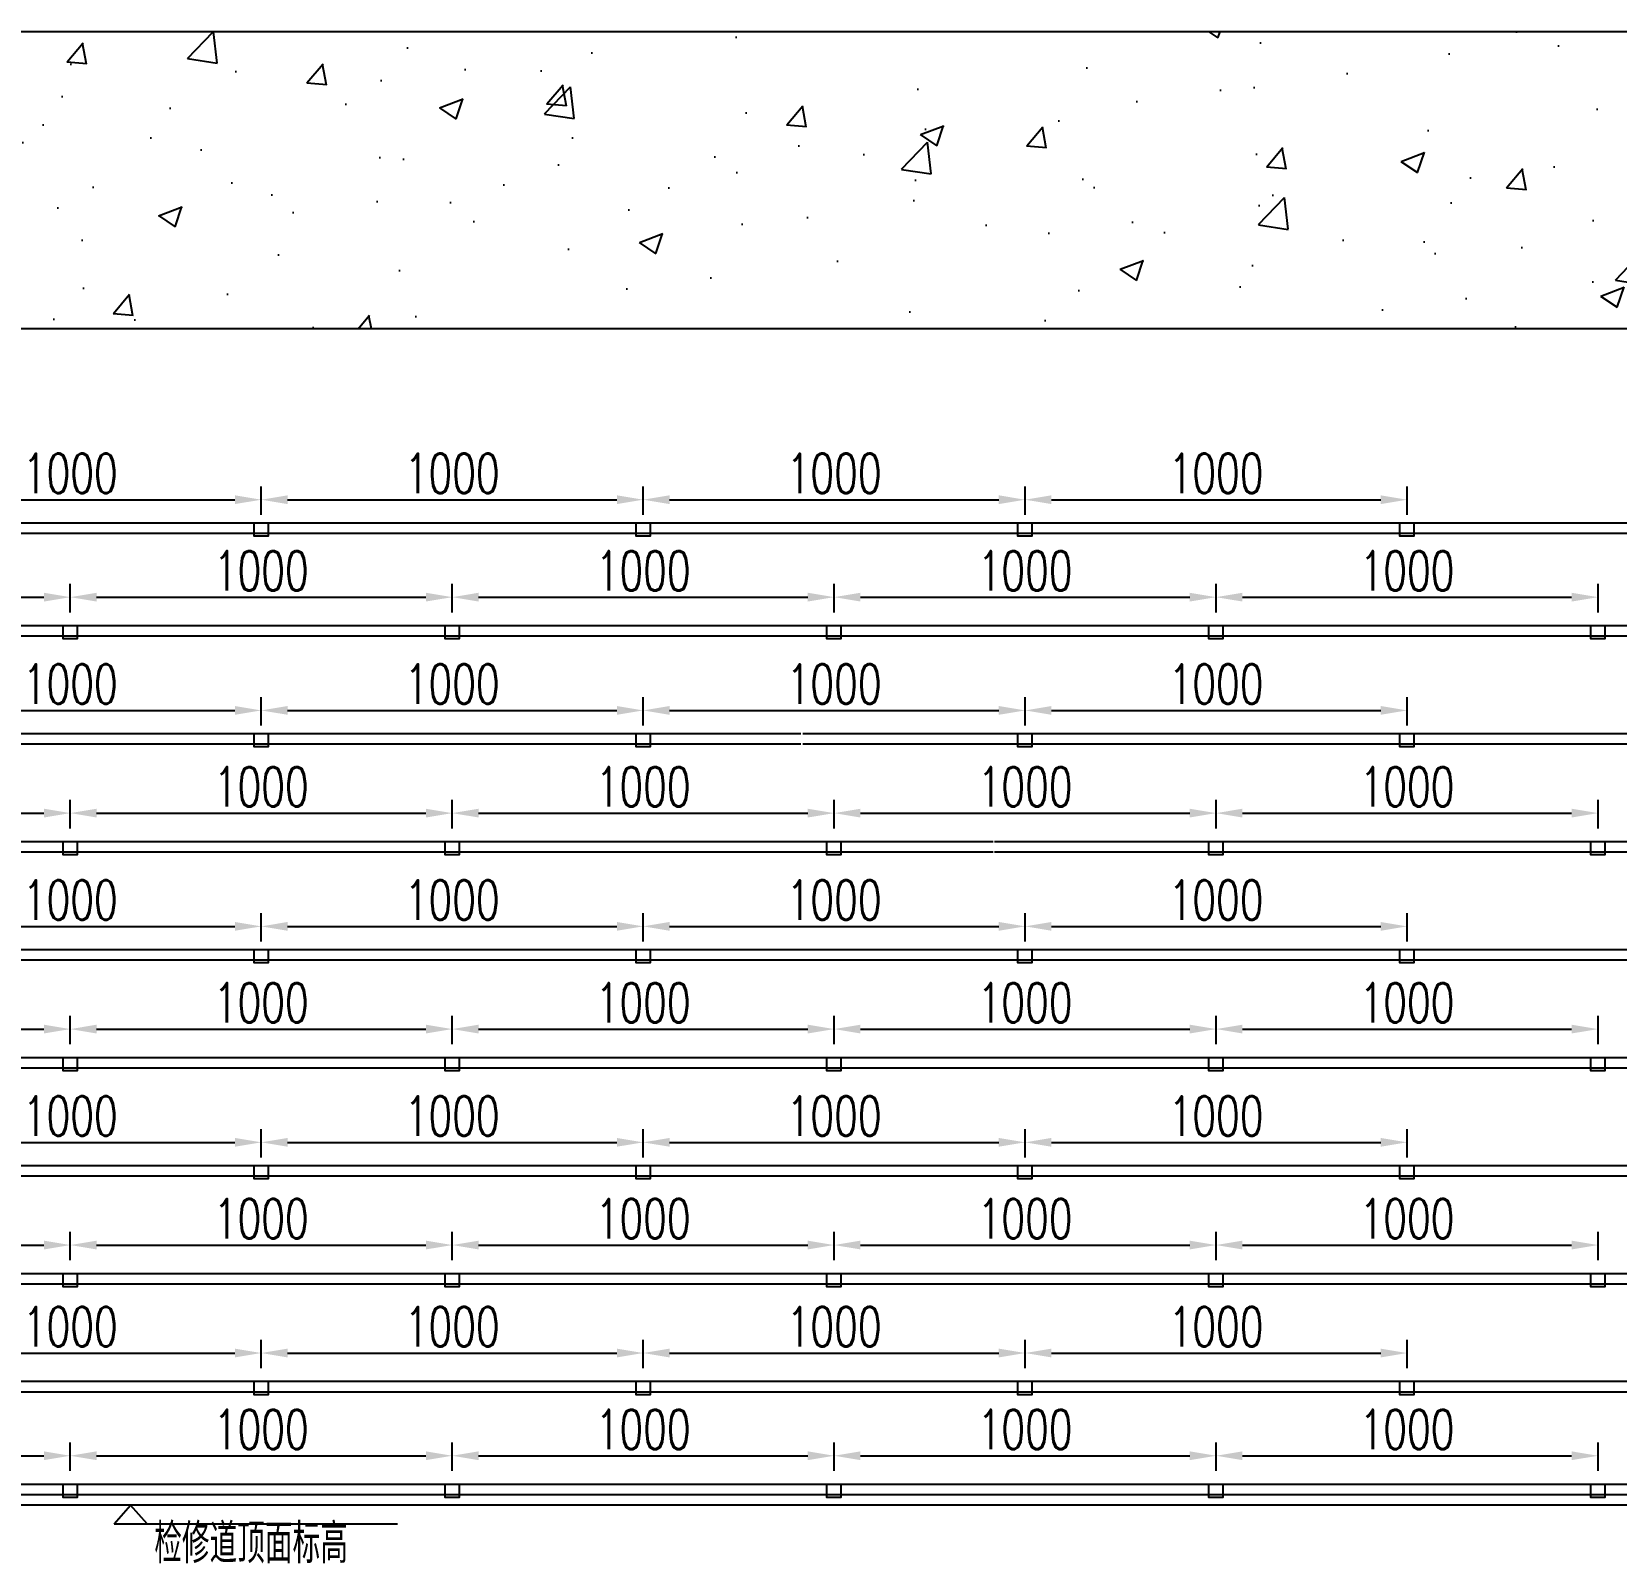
# Model space of a CAD drawing. Header units: millimetres. Extents: x -48690 to 48320, y -25312 to 3911.
# Drawn here: x 20897 to 26913, y -13805 to -7989 of the extents above; entities that cross this region are included whole.
import ezdxf

# ---------------------------------------------------------------- set-up
doc = ezdxf.new("R2010")
doc.units = ezdxf.units.MM
doc.header["$LTSCALE"] = 0.25
doc.header["$MEASUREMENT"] = 0
doc.layers.add('图框', color=7, linetype='Continuous')
doc.styles.get("Standard").update_dxf_attribs({"font": 'simplex1.shx', "width": 0.7, "bigfont": 'hztxt.shx'})
doc.dimstyles.new('1-50', dxfattribs={"dimscale": 50, "dimtxt": 3, "dimasz": 2, "dimexe": 1, "dimexo": 1, "dimgap": 0.5, "dimtad": 1, "dimdec": 1, "dimdsep": 46, "dimtxsty": 'Standard', "dimcen": 0.5, "dimadec": 0, "dimazin": 0, "dimtfac": 1, "dimtdec": 1, "dimtofl": 0, "dimtmove": 2, "dimatfit": 3, "dimfxl": 0, "dimtolj": 1, "dimtzin": 0, "dimarcsym": 0})

# ---------------------------------------------------------------- blocks, each defined once
blk = doc.blocks.new('*D169')
at = {"color": 0, "lineweight": -2}
for p, q in [((24668.2, -13064.2), (24668.2, -12956.4)), ((26118.2, -13064.2), (26118.2, -12956.4)), ((24768.2, -13006.4), (26018.2, -13006.4))]:
    blk.add_line(p, q, dxfattribs=at)
at = {"color": 0}
for points in [[(24768.2, -12989.7), (24768.2, -13023), (24668.2, -13006.4)], [(26018.2, -12989.7), (26018.2, -13023), (26118.2, -13006.4)]]:
    blk.add_solid(points, dxfattribs=at)
at = {"layer": 'Defpoints', "color": 0}
for p in [(26118.2, -13006.4), (24668.2, -13114.2), (26118.2, -13114.2)]:
    blk.add_point(p, dxfattribs=at)
at = {"color": 0, "insert": (25393.2, -12906.4), "char_height": 150, "attachment_point": 5}
blk.add_mtext('\\A1;1000', dxfattribs=at)
blk = doc.blocks.new('*D170')
at = {"color": 0, "lineweight": -2}
for p, q in [((23218.2, -13064.2), (23218.2, -12956.4)), ((24668.2, -13064.2), (24668.2, -12956.4)), ((23318.2, -13006.4), (24568.2, -13006.4))]:
    blk.add_line(p, q, dxfattribs=at)
at = {"color": 0}
for points in [[(23318.2, -12989.7), (23318.2, -13023), (23218.2, -13006.4)], [(24568.2, -12989.7), (24568.2, -13023), (24668.2, -13006.4)]]:
    blk.add_solid(points, dxfattribs=at)
at = {"layer": 'Defpoints', "color": 0}
for p in [(24668.2, -13006.4), (23218.2, -13114.2), (24668.2, -13114.2)]:
    blk.add_point(p, dxfattribs=at)
at = {"color": 0, "insert": (23943.2, -12906.4), "char_height": 150, "attachment_point": 5}
blk.add_mtext('\\A1;1000', dxfattribs=at)
blk = doc.blocks.new('*D171')
at = {"color": 0, "lineweight": -2}
for p, q in [((21768.2, -13064.2), (21768.2, -12956.4)), ((23218.2, -13064.2), (23218.2, -12956.4)), ((21868.2, -13006.4), (23118.2, -13006.4))]:
    blk.add_line(p, q, dxfattribs=at)
at = {"color": 0}
for points in [[(21868.2, -12989.7), (21868.2, -13023), (21768.2, -13006.4)], [(23118.2, -12989.7), (23118.2, -13023), (23218.2, -13006.4)]]:
    blk.add_solid(points, dxfattribs=at)
at = {"layer": 'Defpoints', "color": 0}
for p in [(23218.2, -13006.4), (21768.2, -13114.2), (23218.2, -13114.2)]:
    blk.add_point(p, dxfattribs=at)
at = {"color": 0, "insert": (22493.2, -12906.4), "char_height": 150, "attachment_point": 5}
blk.add_mtext('\\A1;1000', dxfattribs=at)
blk = doc.blocks.new('*D172')
at = {"color": 0, "lineweight": -2}
for p, q in [((20318.2, -13064.2), (20318.2, -12956.4)), ((21768.2, -13064.2), (21768.2, -12956.4)), ((20418.2, -13006.4), (21668.2, -13006.4))]:
    blk.add_line(p, q, dxfattribs=at)
at = {"color": 0}
for points in [[(20418.2, -12989.7), (20418.2, -13023), (20318.2, -13006.4)], [(21668.2, -12989.7), (21668.2, -13023), (21768.2, -13006.4)]]:
    blk.add_solid(points, dxfattribs=at)
at = {"layer": 'Defpoints', "color": 0}
for p in [(21768.2, -13006.4), (20318.2, -13114.2), (21768.2, -13114.2)]:
    blk.add_point(p, dxfattribs=at)
at = {"color": 0, "insert": (21043.2, -12906.4), "char_height": 150, "attachment_point": 5}
blk.add_mtext('\\A1;1000', dxfattribs=at)
blk = doc.blocks.new('*D176')
at = {"color": 0, "lineweight": -2}
for p, q in [((25393.2, -13454.2), (25393.2, -13346.4)), ((26843.2, -13454.2), (26843.2, -13346.4)), ((25493.2, -13396.4), (26743.2, -13396.4))]:
    blk.add_line(p, q, dxfattribs=at)
at = {"color": 0}
for points in [[(25493.2, -13379.7), (25493.2, -13413), (25393.2, -13396.4)], [(26743.2, -13379.7), (26743.2, -13413), (26843.2, -13396.4)]]:
    blk.add_solid(points, dxfattribs=at)
at = {"layer": 'Defpoints', "color": 0}
for p in [(26843.2, -13396.4), (25393.2, -13504.2), (26843.2, -13504.2)]:
    blk.add_point(p, dxfattribs=at)
at = {"color": 0, "insert": (26118.2, -13296.4), "char_height": 150, "attachment_point": 5}
blk.add_mtext('\\A1;1000', dxfattribs=at)
blk = doc.blocks.new('*D177')
at = {"color": 0, "lineweight": -2}
for p, q in [((23943.2, -13454.2), (23943.2, -13346.4)), ((25393.2, -13454.2), (25393.2, -13346.4)), ((24043.2, -13396.4), (25293.2, -13396.4))]:
    blk.add_line(p, q, dxfattribs=at)
at = {"color": 0}
for points in [[(24043.2, -13379.7), (24043.2, -13413), (23943.2, -13396.4)], [(25293.2, -13379.7), (25293.2, -13413), (25393.2, -13396.4)]]:
    blk.add_solid(points, dxfattribs=at)
at = {"layer": 'Defpoints', "color": 0}
for p in [(25393.2, -13396.4), (23943.2, -13504.2), (25393.2, -13504.2)]:
    blk.add_point(p, dxfattribs=at)
at = {"color": 0, "insert": (24668.2, -13296.4), "char_height": 150, "attachment_point": 5}
blk.add_mtext('\\A1;1000', dxfattribs=at)
blk = doc.blocks.new('*D178')
at = {"color": 0, "lineweight": -2}
for p, q in [((22493.2, -13454.2), (22493.2, -13346.4)), ((23943.2, -13454.2), (23943.2, -13346.4)), ((22593.2, -13396.4), (23843.2, -13396.4))]:
    blk.add_line(p, q, dxfattribs=at)
at = {"color": 0}
for points in [[(22593.2, -13379.7), (22593.2, -13413), (22493.2, -13396.4)], [(23843.2, -13379.7), (23843.2, -13413), (23943.2, -13396.4)]]:
    blk.add_solid(points, dxfattribs=at)
at = {"layer": 'Defpoints', "color": 0}
for p in [(23943.2, -13396.4), (22493.2, -13504.2), (23943.2, -13504.2)]:
    blk.add_point(p, dxfattribs=at)
at = {"color": 0, "insert": (23218.2, -13296.4), "char_height": 150, "attachment_point": 5}
blk.add_mtext('\\A1;1000', dxfattribs=at)
blk = doc.blocks.new('*D179')
at = {"color": 0, "lineweight": -2}
for p, q in [((21043.2, -13454.2), (21043.2, -13346.4)), ((22493.2, -13454.2), (22493.2, -13346.4)), ((21143.2, -13396.4), (22393.2, -13396.4))]:
    blk.add_line(p, q, dxfattribs=at)
at = {"color": 0}
for points in [[(21143.2, -13379.7), (21143.2, -13413), (21043.2, -13396.4)], [(22393.2, -13379.7), (22393.2, -13413), (22493.2, -13396.4)]]:
    blk.add_solid(points, dxfattribs=at)
at = {"layer": 'Defpoints', "color": 0}
for p in [(22493.2, -13396.4), (21043.2, -13504.2), (22493.2, -13504.2)]:
    blk.add_point(p, dxfattribs=at)
at = {"color": 0, "insert": (21768.2, -13296.4), "char_height": 150, "attachment_point": 5}
blk.add_mtext('\\A1;1000', dxfattribs=at)
blk = doc.blocks.new('*D180')
at = {"color": 0, "lineweight": -2}
for p, q in [((19593.2, -13454.2), (19593.2, -13346.4)), ((21043.2, -13454.2), (21043.2, -13346.4)), ((19693.2, -13396.4), (20943.2, -13396.4))]:
    blk.add_line(p, q, dxfattribs=at)
at = {"color": 0}
for points in [[(19693.2, -13379.7), (19693.2, -13413), (19593.2, -13396.4)], [(20943.2, -13379.7), (20943.2, -13413), (21043.2, -13396.4)]]:
    blk.add_solid(points, dxfattribs=at)
at = {"layer": 'Defpoints', "color": 0}
for p in [(21043.2, -13396.4), (19593.2, -13504.2), (21043.2, -13504.2)]:
    blk.add_point(p, dxfattribs=at)
at = {"color": 0, "insert": (20318.2, -13296.4), "char_height": 150, "attachment_point": 5}
blk.add_mtext('\\A1;1000', dxfattribs=at)
blk = doc.blocks.new('*D197')
at = {"color": 0, "lineweight": -2}
for p, q in [((24668.2, -12264.2), (24668.2, -12156.4)), ((24768.2, -12206.4), (26018.2, -12206.4)), ((26118.2, -12264.2), (26118.2, -12156.4))]:
    blk.add_line(p, q, dxfattribs=at)
at = {"color": 0}
for points in [[(24768.2, -12189.7), (24768.2, -12223), (24668.2, -12206.4)], [(26018.2, -12189.7), (26018.2, -12223), (26118.2, -12206.4)]]:
    blk.add_solid(points, dxfattribs=at)
at = {"layer": 'Defpoints', "color": 0}
for p in [(26118.2, -12206.4), (24668.2, -12314.2), (26118.2, -12314.2)]:
    blk.add_point(p, dxfattribs=at)
at = {"color": 0, "insert": (25393.2, -12106.4), "char_height": 150, "attachment_point": 5}
blk.add_mtext('\\A1;1000', dxfattribs=at)
blk = doc.blocks.new('*D198')
at = {"color": 0, "lineweight": -2}
for p, q in [((23218.2, -12264.2), (23218.2, -12156.4)), ((23318.2, -12206.4), (24568.2, -12206.4)), ((24668.2, -12264.2), (24668.2, -12156.4))]:
    blk.add_line(p, q, dxfattribs=at)
at = {"color": 0}
for points in [[(23318.2, -12189.7), (23318.2, -12223), (23218.2, -12206.4)], [(24568.2, -12189.7), (24568.2, -12223), (24668.2, -12206.4)]]:
    blk.add_solid(points, dxfattribs=at)
at = {"layer": 'Defpoints', "color": 0}
for p in [(24668.2, -12206.4), (23218.2, -12314.2), (24668.2, -12314.2)]:
    blk.add_point(p, dxfattribs=at)
at = {"color": 0, "insert": (23943.2, -12106.4), "char_height": 150, "attachment_point": 5}
blk.add_mtext('\\A1;1000', dxfattribs=at)
blk = doc.blocks.new('*D199')
at = {"color": 0, "lineweight": -2}
for p, q in [((21768.2, -12264.2), (21768.2, -12156.4)), ((21868.2, -12206.4), (23118.2, -12206.4)), ((23218.2, -12264.2), (23218.2, -12156.4))]:
    blk.add_line(p, q, dxfattribs=at)
at = {"color": 0}
for points in [[(21868.2, -12189.7), (21868.2, -12223), (21768.2, -12206.4)], [(23118.2, -12189.7), (23118.2, -12223), (23218.2, -12206.4)]]:
    blk.add_solid(points, dxfattribs=at)
at = {"layer": 'Defpoints', "color": 0}
for p in [(23218.2, -12206.4), (21768.2, -12314.2), (23218.2, -12314.2)]:
    blk.add_point(p, dxfattribs=at)
at = {"color": 0, "insert": (22493.2, -12106.4), "char_height": 150, "attachment_point": 5}
blk.add_mtext('\\A1;1000', dxfattribs=at)
blk = doc.blocks.new('*D200')
at = {"color": 0, "lineweight": -2}
for p, q in [((20318.2, -12264.2), (20318.2, -12156.4)), ((20418.2, -12206.4), (21668.2, -12206.4)), ((21768.2, -12264.2), (21768.2, -12156.4))]:
    blk.add_line(p, q, dxfattribs=at)
at = {"color": 0}
for points in [[(20418.2, -12189.7), (20418.2, -12223), (20318.2, -12206.4)], [(21668.2, -12189.7), (21668.2, -12223), (21768.2, -12206.4)]]:
    blk.add_solid(points, dxfattribs=at)
at = {"layer": 'Defpoints', "color": 0}
for p in [(21768.2, -12206.4), (20318.2, -12314.2), (21768.2, -12314.2)]:
    blk.add_point(p, dxfattribs=at)
at = {"color": 0, "insert": (21043.2, -12106.4), "char_height": 150, "attachment_point": 5}
blk.add_mtext('\\A1;1000', dxfattribs=at)
blk = doc.blocks.new('*D204')
at = {"color": 0, "lineweight": -2}
for p, q in [((25393.2, -12654.2), (25393.2, -12546.4)), ((26843.2, -12654.2), (26843.2, -12546.4)), ((25493.2, -12596.4), (26743.2, -12596.4))]:
    blk.add_line(p, q, dxfattribs=at)
at = {"color": 0}
for points in [[(25493.2, -12579.7), (25493.2, -12613), (25393.2, -12596.4)], [(26743.2, -12579.7), (26743.2, -12613), (26843.2, -12596.4)]]:
    blk.add_solid(points, dxfattribs=at)
at = {"layer": 'Defpoints', "color": 0}
for p in [(26843.2, -12596.4), (25393.2, -12704.2), (26843.2, -12704.2)]:
    blk.add_point(p, dxfattribs=at)
at = {"color": 0, "insert": (26118.2, -12496.4), "char_height": 150, "attachment_point": 5}
blk.add_mtext('\\A1;1000', dxfattribs=at)
blk = doc.blocks.new('*D205')
at = {"color": 0, "lineweight": -2}
for p, q in [((23943.2, -12654.2), (23943.2, -12546.4)), ((25393.2, -12654.2), (25393.2, -12546.4)), ((24043.2, -12596.4), (25293.2, -12596.4))]:
    blk.add_line(p, q, dxfattribs=at)
at = {"color": 0}
for points in [[(24043.2, -12579.7), (24043.2, -12613), (23943.2, -12596.4)], [(25293.2, -12579.7), (25293.2, -12613), (25393.2, -12596.4)]]:
    blk.add_solid(points, dxfattribs=at)
at = {"layer": 'Defpoints', "color": 0}
for p in [(25393.2, -12596.4), (23943.2, -12704.2), (25393.2, -12704.2)]:
    blk.add_point(p, dxfattribs=at)
at = {"color": 0, "insert": (24668.2, -12496.4), "char_height": 150, "attachment_point": 5}
blk.add_mtext('\\A1;1000', dxfattribs=at)
blk = doc.blocks.new('*D206')
at = {"color": 0, "lineweight": -2}
for p, q in [((22493.2, -12654.2), (22493.2, -12546.4)), ((23943.2, -12654.2), (23943.2, -12546.4)), ((22593.2, -12596.4), (23843.2, -12596.4))]:
    blk.add_line(p, q, dxfattribs=at)
at = {"color": 0}
for points in [[(22593.2, -12579.7), (22593.2, -12613), (22493.2, -12596.4)], [(23843.2, -12579.7), (23843.2, -12613), (23943.2, -12596.4)]]:
    blk.add_solid(points, dxfattribs=at)
at = {"layer": 'Defpoints', "color": 0}
for p in [(23943.2, -12596.4), (22493.2, -12704.2), (23943.2, -12704.2)]:
    blk.add_point(p, dxfattribs=at)
at = {"color": 0, "insert": (23218.2, -12496.4), "char_height": 150, "attachment_point": 5}
blk.add_mtext('\\A1;1000', dxfattribs=at)
blk = doc.blocks.new('*D207')
at = {"color": 0, "lineweight": -2}
for p, q in [((21043.2, -12654.2), (21043.2, -12546.4)), ((22493.2, -12654.2), (22493.2, -12546.4)), ((21143.2, -12596.4), (22393.2, -12596.4))]:
    blk.add_line(p, q, dxfattribs=at)
at = {"color": 0}
for points in [[(21143.2, -12579.7), (21143.2, -12613), (21043.2, -12596.4)], [(22393.2, -12579.7), (22393.2, -12613), (22493.2, -12596.4)]]:
    blk.add_solid(points, dxfattribs=at)
at = {"layer": 'Defpoints', "color": 0}
for p in [(22493.2, -12596.4), (21043.2, -12704.2), (22493.2, -12704.2)]:
    blk.add_point(p, dxfattribs=at)
at = {"color": 0, "insert": (21768.2, -12496.4), "char_height": 150, "attachment_point": 5}
blk.add_mtext('\\A1;1000', dxfattribs=at)
blk = doc.blocks.new('*D208')
at = {"color": 0, "lineweight": -2}
for p, q in [((19593.2, -12654.2), (19593.2, -12546.4)), ((21043.2, -12654.2), (21043.2, -12546.4)), ((19693.2, -12596.4), (20943.2, -12596.4))]:
    blk.add_line(p, q, dxfattribs=at)
at = {"color": 0}
for points in [[(19693.2, -12579.7), (19693.2, -12613), (19593.2, -12596.4)], [(20943.2, -12579.7), (20943.2, -12613), (21043.2, -12596.4)]]:
    blk.add_solid(points, dxfattribs=at)
at = {"layer": 'Defpoints', "color": 0}
for p in [(21043.2, -12596.4), (19593.2, -12704.2), (21043.2, -12704.2)]:
    blk.add_point(p, dxfattribs=at)
at = {"color": 0, "insert": (20318.2, -12496.4), "char_height": 150, "attachment_point": 5}
blk.add_mtext('\\A1;1000', dxfattribs=at)
blk = doc.blocks.new('*D211')
at = {"color": 0, "lineweight": -2}
for p, q in [((24668.2, -11444.2), (24668.2, -11336.4)), ((26118.2, -11444.2), (26118.2, -11336.4)), ((24768.2, -11386.4), (26018.2, -11386.4))]:
    blk.add_line(p, q, dxfattribs=at)
at = {"color": 0}
for points in [[(24768.2, -11369.7), (24768.2, -11403), (24668.2, -11386.4)], [(26018.2, -11369.7), (26018.2, -11403), (26118.2, -11386.4)]]:
    blk.add_solid(points, dxfattribs=at)
at = {"layer": 'Defpoints', "color": 0}
for p in [(26118.2, -11386.4), (24668.2, -11494.2), (26118.2, -11494.2)]:
    blk.add_point(p, dxfattribs=at)
at = {"color": 0, "insert": (25393.2, -11286.4), "char_height": 150, "attachment_point": 5}
blk.add_mtext('\\A1;1000', dxfattribs=at)
blk = doc.blocks.new('*D212')
at = {"color": 0, "lineweight": -2}
for p, q in [((23218.2, -11444.2), (23218.2, -11336.4)), ((24668.2, -11444.2), (24668.2, -11336.4)), ((23318.2, -11386.4), (24568.2, -11386.4))]:
    blk.add_line(p, q, dxfattribs=at)
at = {"color": 0}
for points in [[(23318.2, -11369.7), (23318.2, -11403), (23218.2, -11386.4)], [(24568.2, -11369.7), (24568.2, -11403), (24668.2, -11386.4)]]:
    blk.add_solid(points, dxfattribs=at)
at = {"layer": 'Defpoints', "color": 0}
for p in [(24668.2, -11386.4), (23218.2, -11494.2), (24668.2, -11494.2)]:
    blk.add_point(p, dxfattribs=at)
at = {"color": 0, "insert": (23943.2, -11286.4), "char_height": 150, "attachment_point": 5}
blk.add_mtext('\\A1;1000', dxfattribs=at)
blk = doc.blocks.new('*D213')
at = {"color": 0, "lineweight": -2}
for p, q in [((21768.2, -11444.2), (21768.2, -11336.4)), ((23218.2, -11444.2), (23218.2, -11336.4)), ((21868.2, -11386.4), (23118.2, -11386.4))]:
    blk.add_line(p, q, dxfattribs=at)
at = {"color": 0}
for points in [[(21868.2, -11369.7), (21868.2, -11403), (21768.2, -11386.4)], [(23118.2, -11369.7), (23118.2, -11403), (23218.2, -11386.4)]]:
    blk.add_solid(points, dxfattribs=at)
at = {"layer": 'Defpoints', "color": 0}
for p in [(23218.2, -11386.4), (21768.2, -11494.2), (23218.2, -11494.2)]:
    blk.add_point(p, dxfattribs=at)
at = {"color": 0, "insert": (22493.2, -11286.4), "char_height": 150, "attachment_point": 5}
blk.add_mtext('\\A1;1000', dxfattribs=at)
blk = doc.blocks.new('*D214')
at = {"color": 0, "lineweight": -2}
for p, q in [((20318.2, -11444.2), (20318.2, -11336.4)), ((21768.2, -11444.2), (21768.2, -11336.4)), ((20418.2, -11386.4), (21668.2, -11386.4))]:
    blk.add_line(p, q, dxfattribs=at)
at = {"color": 0}
for points in [[(20418.2, -11369.7), (20418.2, -11403), (20318.2, -11386.4)], [(21668.2, -11369.7), (21668.2, -11403), (21768.2, -11386.4)]]:
    blk.add_solid(points, dxfattribs=at)
at = {"layer": 'Defpoints', "color": 0}
for p in [(21768.2, -11386.4), (20318.2, -11494.2), (21768.2, -11494.2)]:
    blk.add_point(p, dxfattribs=at)
at = {"color": 0, "insert": (21043.2, -11286.4), "char_height": 150, "attachment_point": 5}
blk.add_mtext('\\A1;1000', dxfattribs=at)
blk = doc.blocks.new('*D218')
at = {"color": 0, "lineweight": -2}
for p, q in [((25393.2, -11834.2), (25393.2, -11726.4)), ((26843.2, -11834.2), (26843.2, -11726.4)), ((25493.2, -11776.4), (26743.2, -11776.4))]:
    blk.add_line(p, q, dxfattribs=at)
at = {"color": 0}
for points in [[(25493.2, -11759.7), (25493.2, -11793), (25393.2, -11776.4)], [(26743.2, -11759.7), (26743.2, -11793), (26843.2, -11776.4)]]:
    blk.add_solid(points, dxfattribs=at)
at = {"layer": 'Defpoints', "color": 0}
for p in [(26843.2, -11776.4), (25393.2, -11884.2), (26843.2, -11884.2)]:
    blk.add_point(p, dxfattribs=at)
at = {"color": 0, "insert": (26118.2, -11676.4), "char_height": 150, "attachment_point": 5}
blk.add_mtext('\\A1;1000', dxfattribs=at)
blk = doc.blocks.new('*D219')
at = {"color": 0, "lineweight": -2}
for p, q in [((23943.2, -11834.2), (23943.2, -11726.4)), ((25393.2, -11834.2), (25393.2, -11726.4)), ((24043.2, -11776.4), (25293.2, -11776.4))]:
    blk.add_line(p, q, dxfattribs=at)
at = {"color": 0}
for points in [[(24043.2, -11759.7), (24043.2, -11793), (23943.2, -11776.4)], [(25293.2, -11759.7), (25293.2, -11793), (25393.2, -11776.4)]]:
    blk.add_solid(points, dxfattribs=at)
at = {"layer": 'Defpoints', "color": 0}
for p in [(25393.2, -11776.4), (23943.2, -11884.2), (25393.2, -11884.2)]:
    blk.add_point(p, dxfattribs=at)
at = {"color": 0, "insert": (24668.2, -11676.4), "char_height": 150, "attachment_point": 5}
blk.add_mtext('\\A1;1000', dxfattribs=at)
blk = doc.blocks.new('*D220')
at = {"color": 0, "lineweight": -2}
for p, q in [((22493.2, -11834.2), (22493.2, -11726.4)), ((23943.2, -11834.2), (23943.2, -11726.4)), ((22593.2, -11776.4), (23843.2, -11776.4))]:
    blk.add_line(p, q, dxfattribs=at)
at = {"color": 0}
for points in [[(22593.2, -11759.7), (22593.2, -11793), (22493.2, -11776.4)], [(23843.2, -11759.7), (23843.2, -11793), (23943.2, -11776.4)]]:
    blk.add_solid(points, dxfattribs=at)
at = {"layer": 'Defpoints', "color": 0}
for p in [(23943.2, -11776.4), (22493.2, -11884.2), (23943.2, -11884.2)]:
    blk.add_point(p, dxfattribs=at)
at = {"color": 0, "insert": (23218.2, -11676.4), "char_height": 150, "attachment_point": 5}
blk.add_mtext('\\A1;1000', dxfattribs=at)
blk = doc.blocks.new('*D221')
at = {"color": 0, "lineweight": -2}
for p, q in [((21043.2, -11834.2), (21043.2, -11726.4)), ((22493.2, -11834.2), (22493.2, -11726.4)), ((21143.2, -11776.4), (22393.2, -11776.4))]:
    blk.add_line(p, q, dxfattribs=at)
at = {"color": 0}
for points in [[(21143.2, -11759.7), (21143.2, -11793), (21043.2, -11776.4)], [(22393.2, -11759.7), (22393.2, -11793), (22493.2, -11776.4)]]:
    blk.add_solid(points, dxfattribs=at)
at = {"layer": 'Defpoints', "color": 0}
for p in [(22493.2, -11776.4), (21043.2, -11884.2), (22493.2, -11884.2)]:
    blk.add_point(p, dxfattribs=at)
at = {"color": 0, "insert": (21768.2, -11676.4), "char_height": 150, "attachment_point": 5}
blk.add_mtext('\\A1;1000', dxfattribs=at)
blk = doc.blocks.new('*D222')
at = {"color": 0, "lineweight": -2}
for p, q in [((19593.2, -11834.2), (19593.2, -11726.4)), ((21043.2, -11834.2), (21043.2, -11726.4)), ((19693.2, -11776.4), (20943.2, -11776.4))]:
    blk.add_line(p, q, dxfattribs=at)
at = {"color": 0}
for points in [[(19693.2, -11759.7), (19693.2, -11793), (19593.2, -11776.4)], [(20943.2, -11759.7), (20943.2, -11793), (21043.2, -11776.4)]]:
    blk.add_solid(points, dxfattribs=at)
at = {"layer": 'Defpoints', "color": 0}
for p in [(21043.2, -11776.4), (19593.2, -11884.2), (21043.2, -11884.2)]:
    blk.add_point(p, dxfattribs=at)
at = {"color": 0, "insert": (20318.2, -11676.4), "char_height": 150, "attachment_point": 5}
blk.add_mtext('\\A1;1000', dxfattribs=at)
blk = doc.blocks.new('*D225')
at = {"color": 0, "lineweight": -2}
for p, q in [((24668.2, -10624.2), (24668.2, -10516.4)), ((26118.2, -10624.2), (26118.2, -10516.4)), ((24768.2, -10566.4), (26018.2, -10566.4))]:
    blk.add_line(p, q, dxfattribs=at)
at = {"color": 0}
for points in [[(24768.2, -10549.7), (24768.2, -10583), (24668.2, -10566.4)], [(26018.2, -10549.7), (26018.2, -10583), (26118.2, -10566.4)]]:
    blk.add_solid(points, dxfattribs=at)
at = {"layer": 'Defpoints', "color": 0}
for p in [(26118.2, -10566.4), (24668.2, -10674.2), (26118.2, -10674.2)]:
    blk.add_point(p, dxfattribs=at)
at = {"color": 0, "insert": (25393.2, -10466.4), "char_height": 150, "attachment_point": 5}
blk.add_mtext('\\A1;1000', dxfattribs=at)
blk = doc.blocks.new('*D226')
at = {"color": 0, "lineweight": -2}
for p, q in [((23218.2, -10624.2), (23218.2, -10516.4)), ((24668.2, -10624.2), (24668.2, -10516.4)), ((23318.2, -10566.4), (24568.2, -10566.4))]:
    blk.add_line(p, q, dxfattribs=at)
at = {"color": 0}
for points in [[(23318.2, -10549.7), (23318.2, -10583), (23218.2, -10566.4)], [(24568.2, -10549.7), (24568.2, -10583), (24668.2, -10566.4)]]:
    blk.add_solid(points, dxfattribs=at)
at = {"layer": 'Defpoints', "color": 0}
for p in [(24668.2, -10566.4), (23218.2, -10674.2), (24668.2, -10674.2)]:
    blk.add_point(p, dxfattribs=at)
at = {"color": 0, "insert": (23943.2, -10466.4), "char_height": 150, "attachment_point": 5}
blk.add_mtext('\\A1;1000', dxfattribs=at)
blk = doc.blocks.new('*D227')
at = {"color": 0, "lineweight": -2}
for p, q in [((21768.2, -10624.2), (21768.2, -10516.4)), ((23218.2, -10624.2), (23218.2, -10516.4)), ((21868.2, -10566.4), (23118.2, -10566.4))]:
    blk.add_line(p, q, dxfattribs=at)
at = {"color": 0}
for points in [[(21868.2, -10549.7), (21868.2, -10583), (21768.2, -10566.4)], [(23118.2, -10549.7), (23118.2, -10583), (23218.2, -10566.4)]]:
    blk.add_solid(points, dxfattribs=at)
at = {"layer": 'Defpoints', "color": 0}
for p in [(23218.2, -10566.4), (21768.2, -10674.2), (23218.2, -10674.2)]:
    blk.add_point(p, dxfattribs=at)
at = {"color": 0, "insert": (22493.2, -10466.4), "char_height": 150, "attachment_point": 5}
blk.add_mtext('\\A1;1000', dxfattribs=at)
blk = doc.blocks.new('*D228')
at = {"color": 0, "lineweight": -2}
for p, q in [((20318.2, -10624.2), (20318.2, -10516.4)), ((21768.2, -10624.2), (21768.2, -10516.4)), ((20418.2, -10566.4), (21668.2, -10566.4))]:
    blk.add_line(p, q, dxfattribs=at)
at = {"color": 0}
for points in [[(20418.2, -10549.7), (20418.2, -10583), (20318.2, -10566.4)], [(21668.2, -10549.7), (21668.2, -10583), (21768.2, -10566.4)]]:
    blk.add_solid(points, dxfattribs=at)
at = {"layer": 'Defpoints', "color": 0}
for p in [(21768.2, -10566.4), (20318.2, -10674.2), (21768.2, -10674.2)]:
    blk.add_point(p, dxfattribs=at)
at = {"color": 0, "insert": (21043.2, -10466.4), "char_height": 150, "attachment_point": 5}
blk.add_mtext('\\A1;1000', dxfattribs=at)
blk = doc.blocks.new('*D232')
at = {"color": 0, "lineweight": -2}
for p, q in [((25393.2, -11014.2), (25393.2, -10906.4)), ((26843.2, -11014.2), (26843.2, -10906.4)), ((25493.2, -10956.4), (26743.2, -10956.4))]:
    blk.add_line(p, q, dxfattribs=at)
at = {"color": 0}
for points in [[(25493.2, -10939.7), (25493.2, -10973), (25393.2, -10956.4)], [(26743.2, -10939.7), (26743.2, -10973), (26843.2, -10956.4)]]:
    blk.add_solid(points, dxfattribs=at)
at = {"layer": 'Defpoints', "color": 0}
for p in [(26843.2, -10956.4), (25393.2, -11064.2), (26843.2, -11064.2)]:
    blk.add_point(p, dxfattribs=at)
at = {"color": 0, "insert": (26118.2, -10856.4), "char_height": 150, "attachment_point": 5}
blk.add_mtext('\\A1;1000', dxfattribs=at)
blk = doc.blocks.new('*D233')
at = {"color": 0, "lineweight": -2}
for p, q in [((23943.2, -11014.2), (23943.2, -10906.4)), ((25393.2, -11014.2), (25393.2, -10906.4)), ((24043.2, -10956.4), (25293.2, -10956.4))]:
    blk.add_line(p, q, dxfattribs=at)
at = {"color": 0}
for points in [[(24043.2, -10939.7), (24043.2, -10973), (23943.2, -10956.4)], [(25293.2, -10939.7), (25293.2, -10973), (25393.2, -10956.4)]]:
    blk.add_solid(points, dxfattribs=at)
at = {"layer": 'Defpoints', "color": 0}
for p in [(25393.2, -10956.4), (23943.2, -11064.2), (25393.2, -11064.2)]:
    blk.add_point(p, dxfattribs=at)
at = {"color": 0, "insert": (24668.2, -10856.4), "char_height": 150, "attachment_point": 5}
blk.add_mtext('\\A1;1000', dxfattribs=at)
blk = doc.blocks.new('*D234')
at = {"color": 0, "lineweight": -2}
for p, q in [((22493.2, -11014.2), (22493.2, -10906.4)), ((23943.2, -11014.2), (23943.2, -10906.4)), ((22593.2, -10956.4), (23843.2, -10956.4))]:
    blk.add_line(p, q, dxfattribs=at)
at = {"color": 0}
for points in [[(22593.2, -10939.7), (22593.2, -10973), (22493.2, -10956.4)], [(23843.2, -10939.7), (23843.2, -10973), (23943.2, -10956.4)]]:
    blk.add_solid(points, dxfattribs=at)
at = {"layer": 'Defpoints', "color": 0}
for p in [(23943.2, -10956.4), (22493.2, -11064.2), (23943.2, -11064.2)]:
    blk.add_point(p, dxfattribs=at)
at = {"color": 0, "insert": (23218.2, -10856.4), "char_height": 150, "attachment_point": 5}
blk.add_mtext('\\A1;1000', dxfattribs=at)
blk = doc.blocks.new('*D235')
at = {"color": 0, "lineweight": -2}
for p, q in [((21043.2, -11014.2), (21043.2, -10906.4)), ((22493.2, -11014.2), (22493.2, -10906.4)), ((21143.2, -10956.4), (22393.2, -10956.4))]:
    blk.add_line(p, q, dxfattribs=at)
at = {"color": 0}
for points in [[(21143.2, -10939.7), (21143.2, -10973), (21043.2, -10956.4)], [(22393.2, -10939.7), (22393.2, -10973), (22493.2, -10956.4)]]:
    blk.add_solid(points, dxfattribs=at)
at = {"layer": 'Defpoints', "color": 0}
for p in [(22493.2, -10956.4), (21043.2, -11064.2), (22493.2, -11064.2)]:
    blk.add_point(p, dxfattribs=at)
at = {"color": 0, "insert": (21768.2, -10856.4), "char_height": 150, "attachment_point": 5}
blk.add_mtext('\\A1;1000', dxfattribs=at)
blk = doc.blocks.new('*D236')
at = {"color": 0, "lineweight": -2}
for p, q in [((19593.2, -11014.2), (19593.2, -10906.4)), ((21043.2, -11014.2), (21043.2, -10906.4)), ((19693.2, -10956.4), (20943.2, -10956.4))]:
    blk.add_line(p, q, dxfattribs=at)
at = {"color": 0}
for points in [[(19693.2, -10939.7), (19693.2, -10973), (19593.2, -10956.4)], [(20943.2, -10939.7), (20943.2, -10973), (21043.2, -10956.4)]]:
    blk.add_solid(points, dxfattribs=at)
at = {"layer": 'Defpoints', "color": 0}
for p in [(21043.2, -10956.4), (19593.2, -11064.2), (21043.2, -11064.2)]:
    blk.add_point(p, dxfattribs=at)
at = {"color": 0, "insert": (20318.2, -10856.4), "char_height": 150, "attachment_point": 5}
blk.add_mtext('\\A1;1000', dxfattribs=at)
blk = doc.blocks.new('*D239')
at = {"color": 0, "lineweight": -2}
for p, q in [((24668.2, -9824.2), (24668.2, -9716.4)), ((26118.2, -9824.2), (26118.2, -9716.4)), ((24768.2, -9766.4), (26018.2, -9766.4))]:
    blk.add_line(p, q, dxfattribs=at)
at = {"color": 0}
for points in [[(24768.2, -9749.7), (24768.2, -9783), (24668.2, -9766.4)], [(26018.2, -9749.7), (26018.2, -9783), (26118.2, -9766.4)]]:
    blk.add_solid(points, dxfattribs=at)
at = {"layer": 'Defpoints', "color": 0}
for p in [(26118.2, -9766.4), (24668.2, -9874.2), (26118.2, -9874.2)]:
    blk.add_point(p, dxfattribs=at)
at = {"color": 0, "insert": (25393.2, -9666.4), "char_height": 150, "attachment_point": 5}
blk.add_mtext('\\A1;1000', dxfattribs=at)
blk = doc.blocks.new('*D240')
at = {"color": 0, "lineweight": -2}
for p, q in [((23218.2, -9824.2), (23218.2, -9716.4)), ((24668.2, -9824.2), (24668.2, -9716.4)), ((23318.2, -9766.4), (24568.2, -9766.4))]:
    blk.add_line(p, q, dxfattribs=at)
at = {"color": 0}
for points in [[(23318.2, -9749.7), (23318.2, -9783), (23218.2, -9766.4)], [(24568.2, -9749.7), (24568.2, -9783), (24668.2, -9766.4)]]:
    blk.add_solid(points, dxfattribs=at)
at = {"layer": 'Defpoints', "color": 0}
for p in [(24668.2, -9766.4), (23218.2, -9874.2), (24668.2, -9874.2)]:
    blk.add_point(p, dxfattribs=at)
at = {"color": 0, "insert": (23943.2, -9666.4), "char_height": 150, "attachment_point": 5}
blk.add_mtext('\\A1;1000', dxfattribs=at)
blk = doc.blocks.new('*D241')
at = {"color": 0, "lineweight": -2}
for p, q in [((21768.2, -9824.2), (21768.2, -9716.4)), ((23218.2, -9824.2), (23218.2, -9716.4)), ((21868.2, -9766.4), (23118.2, -9766.4))]:
    blk.add_line(p, q, dxfattribs=at)
at = {"color": 0}
for points in [[(21868.2, -9749.7), (21868.2, -9783), (21768.2, -9766.4)], [(23118.2, -9749.7), (23118.2, -9783), (23218.2, -9766.4)]]:
    blk.add_solid(points, dxfattribs=at)
at = {"layer": 'Defpoints', "color": 0}
for p in [(23218.2, -9766.4), (21768.2, -9874.2), (23218.2, -9874.2)]:
    blk.add_point(p, dxfattribs=at)
at = {"color": 0, "insert": (22493.2, -9666.4), "char_height": 150, "attachment_point": 5}
blk.add_mtext('\\A1;1000', dxfattribs=at)
blk = doc.blocks.new('*D242')
at = {"color": 0, "lineweight": -2}
for p, q in [((20318.2, -9824.2), (20318.2, -9716.4)), ((21768.2, -9824.2), (21768.2, -9716.4)), ((20418.2, -9766.4), (21668.2, -9766.4))]:
    blk.add_line(p, q, dxfattribs=at)
at = {"color": 0}
for points in [[(20418.2, -9749.7), (20418.2, -9783), (20318.2, -9766.4)], [(21668.2, -9749.7), (21668.2, -9783), (21768.2, -9766.4)]]:
    blk.add_solid(points, dxfattribs=at)
at = {"layer": 'Defpoints', "color": 0}
for p in [(21768.2, -9766.4), (20318.2, -9874.2), (21768.2, -9874.2)]:
    blk.add_point(p, dxfattribs=at)
at = {"color": 0, "insert": (21043.2, -9666.4), "char_height": 150, "attachment_point": 5}
blk.add_mtext('\\A1;1000', dxfattribs=at)
blk = doc.blocks.new('*D246')
at = {"color": 0, "lineweight": -2}
for p, q in [((25393.2, -10194.2), (25393.2, -10086.4)), ((26843.2, -10194.2), (26843.2, -10086.4)), ((25493.2, -10136.4), (26743.2, -10136.4))]:
    blk.add_line(p, q, dxfattribs=at)
at = {"color": 0}
for points in [[(25493.2, -10119.7), (25493.2, -10153), (25393.2, -10136.4)], [(26743.2, -10119.7), (26743.2, -10153), (26843.2, -10136.4)]]:
    blk.add_solid(points, dxfattribs=at)
at = {"layer": 'Defpoints', "color": 0}
for p in [(26843.2, -10136.4), (25393.2, -10244.2), (26843.2, -10244.2)]:
    blk.add_point(p, dxfattribs=at)
at = {"color": 0, "insert": (26118.2, -10036.4), "char_height": 150, "attachment_point": 5}
blk.add_mtext('\\A1;1000', dxfattribs=at)
blk = doc.blocks.new('*D247')
at = {"color": 0, "lineweight": -2}
for p, q in [((23943.2, -10194.2), (23943.2, -10086.4)), ((25393.2, -10194.2), (25393.2, -10086.4)), ((24043.2, -10136.4), (25293.2, -10136.4))]:
    blk.add_line(p, q, dxfattribs=at)
at = {"color": 0}
for points in [[(24043.2, -10119.7), (24043.2, -10153), (23943.2, -10136.4)], [(25293.2, -10119.7), (25293.2, -10153), (25393.2, -10136.4)]]:
    blk.add_solid(points, dxfattribs=at)
at = {"layer": 'Defpoints', "color": 0}
for p in [(25393.2, -10136.4), (23943.2, -10244.2), (25393.2, -10244.2)]:
    blk.add_point(p, dxfattribs=at)
at = {"color": 0, "insert": (24668.2, -10036.4), "char_height": 150, "attachment_point": 5}
blk.add_mtext('\\A1;1000', dxfattribs=at)
blk = doc.blocks.new('*D248')
at = {"color": 0, "lineweight": -2}
for p, q in [((22493.2, -10194.2), (22493.2, -10086.4)), ((23943.2, -10194.2), (23943.2, -10086.4)), ((22593.2, -10136.4), (23843.2, -10136.4))]:
    blk.add_line(p, q, dxfattribs=at)
at = {"color": 0}
for points in [[(22593.2, -10119.7), (22593.2, -10153), (22493.2, -10136.4)], [(23843.2, -10119.7), (23843.2, -10153), (23943.2, -10136.4)]]:
    blk.add_solid(points, dxfattribs=at)
at = {"layer": 'Defpoints', "color": 0}
for p in [(23943.2, -10136.4), (22493.2, -10244.2), (23943.2, -10244.2)]:
    blk.add_point(p, dxfattribs=at)
at = {"color": 0, "insert": (23218.2, -10036.4), "char_height": 150, "attachment_point": 5}
blk.add_mtext('\\A1;1000', dxfattribs=at)
blk = doc.blocks.new('*D249')
at = {"color": 0, "lineweight": -2}
for p, q in [((21043.2, -10194.2), (21043.2, -10086.4)), ((22493.2, -10194.2), (22493.2, -10086.4)), ((21143.2, -10136.4), (22393.2, -10136.4))]:
    blk.add_line(p, q, dxfattribs=at)
at = {"color": 0}
for points in [[(21143.2, -10119.7), (21143.2, -10153), (21043.2, -10136.4)], [(22393.2, -10119.7), (22393.2, -10153), (22493.2, -10136.4)]]:
    blk.add_solid(points, dxfattribs=at)
at = {"layer": 'Defpoints', "color": 0}
for p in [(22493.2, -10136.4), (21043.2, -10244.2), (22493.2, -10244.2)]:
    blk.add_point(p, dxfattribs=at)
at = {"color": 0, "insert": (21768.2, -10036.4), "char_height": 150, "attachment_point": 5}
blk.add_mtext('\\A1;1000', dxfattribs=at)
blk = doc.blocks.new('*D250')
at = {"color": 0, "lineweight": -2}
for p, q in [((19593.2, -10194.2), (19593.2, -10086.4)), ((21043.2, -10194.2), (21043.2, -10086.4)), ((19693.2, -10136.4), (20943.2, -10136.4))]:
    blk.add_line(p, q, dxfattribs=at)
at = {"color": 0}
for points in [[(19693.2, -10119.7), (19693.2, -10153), (19593.2, -10136.4)], [(20943.2, -10119.7), (20943.2, -10153), (21043.2, -10136.4)]]:
    blk.add_solid(points, dxfattribs=at)
at = {"layer": 'Defpoints', "color": 0}
for p in [(21043.2, -10136.4), (19593.2, -10244.2), (21043.2, -10244.2)]:
    blk.add_point(p, dxfattribs=at)
at = {"color": 0, "insert": (20318.2, -10036.4), "char_height": 150, "attachment_point": 5}
blk.add_mtext('\\A1;1000', dxfattribs=at)

msp = doc.modelspace()

# ---------------------------------------------------------------- hatches: boundary and pattern name
h = msp.add_hatch()
h.set_pattern_fill('AR-CONC', color=256, scale=5, style=0)
h.set_pattern_definition([(50, (-246333.8, 85776.5), (910.9233, -79.6954), [95.25, -1047.75]), (355, (-246333.8, 85776.5), (-176.214, 955.2832), [76.2, -838.2]), (100.451, (-246257.9, 85769.8), (734.7125, 875.5834), [80.95, -890.45]), (46.1842, (-246333.8, 86030.5), (1355.395, -210.2116), [142.875, -1571.625]), (96.6356, (-246220.8, 86013), (1187.021, 1237.128), [121.425, -1335.675]), (351.184, (-246333.8, 86030.5), (1187.023, 1237.1256), [114.3, -1257.3]), (21, (-246206.8, 85967), (758.0744, -511.3276), [95.25, -1047.75]), (326, (-246206.8, 85967), (309.01, 920.9398), [76.2, -838.2]), (71.4514, (-246143.6, 85924.4), (1067.0825, 409.6143), [80.95, -890.45]), (37.5, (-246333.8, 85776.47), (15.443, 422.7752), [0, -828.04, 0, -850.9, 0, -841.375]), (7.5, (-246333.8, 85776.47), (334.0983, 500.9029), [0, -485.14, 0, -808.99, 0, -320.675]), (327.5, (-246617, 85776.47), (677.95298, -28.6437), [0, -317.5, 0, -990.6, 0, -1314.45]), (317.5, (-246744, 85776.47), (740.6459, 127.1325), [0, -412.75, 0, -657.86, 0, -933.45])])
h.paths.add_polyline_path([(15668.56, -7989.34), (15667.48, -9117.38), (27073.07, -9117.38), (27073.07, -7989.34)])

# ---------------------------------------------------------------- linework, layer by layer
at = {"color": 5}
for p, q in [((27073.07, -7989.34), (15668.64, -7989.34)), ((27076.18, -9117.38), (15668.64, -9117.38)), ((15668.64, -9853.81), (27076.18, -9853.81)), ((15668.64, -9893.81), (27076.18, -9893.81)), ((15668.64, -10243.81), (27076.18, -10243.81)), ((15668.64, -10283.81), (27076.18, -10283.81)), ((15668.64, -10653.81), (23816.63, -10653.81)), ((15668.64, -10693.81), (23816.63, -10693.81)), ((23824.45, -10653.81), (27076.18, -10653.81)), ((23824.45, -10693.81), (27076.18, -10693.81)), ((15668.64, -11063.81), (24547.31, -11063.81)), ((24552.29, -11063.81), (27076.18, -11063.81)), ((15668.64, -11103.81), (24547.31, -11103.81)), ((24552.29, -11103.81), (27076.18, -11103.81)), ((15668.64, -11473.81), (27073.07, -11473.81)), ((15668.64, -11473.81), (27073.07, -11473.81)), ((15668.64, -11513.81), (27073.07, -11513.81)), ((15668.64, -11883.81), (27076.18, -11883.81)), ((15668.64, -11923.81), (27076.18, -11923.81)), ((15668.64, -12293.81), (27076.18, -12293.81)), ((15668.64, -12333.81), (27076.18, -12333.81)), ((15668.64, -12703.81), (27076.18, -12703.81)), ((15668.64, -12743.81), (27076.18, -12743.81)), ((15668.64, -13113.81), (27076.18, -13113.81)), ((15668.64, -13153.81), (27076.18, -13153.81)), ((15668.64, -13503.81), (27076.18, -13503.81)), ((15668.64, -13543.81), (27076.18, -13543.81))]:
    msp.add_line(p, q, dxfattribs=at)
at = {"color": 0}
msp.add_line((27076.18, -13583.81), (15668.64, -13583.81), dxfattribs=at)
for p, q in [((21209.4, -13654.73), (21272.2, -13583.81)), ((21334.99, -13654.73), (21272.2, -13583.81)), ((21209.4, -13654.73), (22285.08, -13654.73))]:
    msp.add_line(p, q)
for points in [[(21741, -9853.81), (21794.11, -9853.81), (21794.11, -9905.18), (21741, -9905.18)], [(23191, -9853.81), (23244.11, -9853.81), (23244.11, -9905.18), (23191, -9905.18)], [(24641, -9853.81), (24694.11, -9853.81), (24694.11, -9905.18), (24641, -9905.18)], [(26091, -9853.81), (26144.11, -9853.81), (26144.11, -9905.18), (26091, -9905.18)], [(21016, -10243.81), (21069.11, -10243.81), (21069.11, -10295.18), (21016, -10295.18)], [(22466, -10243.81), (22519.11, -10243.81), (22519.11, -10295.18), (22466, -10295.18)], [(23916, -10243.81), (23969.11, -10243.81), (23969.11, -10295.18), (23916, -10295.18)], [(25366, -10243.81), (25419.11, -10243.81), (25419.11, -10295.18), (25366, -10295.18)], [(26816, -10243.81), (26869.11, -10243.81), (26869.11, -10295.18), (26816, -10295.18)], [(21741, -10653.81), (21794.11, -10653.81), (21794.11, -10705.18), (21741, -10705.18)], [(23191, -10653.81), (23244.11, -10653.81), (23244.11, -10705.18), (23191, -10705.18)], [(24641, -10653.81), (24694.11, -10653.81), (24694.11, -10705.18), (24641, -10705.18)], [(26091, -10653.81), (26144.11, -10653.81), (26144.11, -10705.18), (26091, -10705.18)], [(21016, -11063.81), (21069.11, -11063.81), (21069.11, -11115.18), (21016, -11115.18)], [(22466, -11063.81), (22519.11, -11063.81), (22519.11, -11115.18), (22466, -11115.18)], [(23916, -11063.81), (23969.11, -11063.81), (23969.11, -11115.18), (23916, -11115.18)], [(25366, -11063.81), (25419.11, -11063.81), (25419.11, -11115.18), (25366, -11115.18)], [(26816, -11063.81), (26869.11, -11063.81), (26869.11, -11115.18), (26816, -11115.18)], [(21741, -11473.81), (21794.11, -11473.81), (21794.11, -11525.18), (21741, -11525.18)], [(23191, -11473.81), (23244.11, -11473.81), (23244.11, -11525.18), (23191, -11525.18)], [(24641, -11473.81), (24694.11, -11473.81), (24694.11, -11525.18), (24641, -11525.18)], [(26091, -11473.81), (26144.11, -11473.81), (26144.11, -11525.18), (26091, -11525.18)], [(21016, -11883.81), (21069.11, -11883.81), (21069.11, -11935.18), (21016, -11935.18)], [(22466, -11883.81), (22519.11, -11883.81), (22519.11, -11935.18), (22466, -11935.18)], [(23916, -11883.81), (23969.11, -11883.81), (23969.11, -11935.18), (23916, -11935.18)], [(25366, -11883.81), (25419.11, -11883.81), (25419.11, -11935.18), (25366, -11935.18)], [(26816, -11883.81), (26869.11, -11883.81), (26869.11, -11935.18), (26816, -11935.18)], [(21741, -12293.81), (21794.11, -12293.81), (21794.11, -12345.18), (21741, -12345.18)], [(23191, -12293.81), (23244.11, -12293.81), (23244.11, -12345.18), (23191, -12345.18)], [(24641, -12293.81), (24694.11, -12293.81), (24694.11, -12345.18), (24641, -12345.18)], [(26091, -12293.81), (26144.11, -12293.81), (26144.11, -12345.18), (26091, -12345.18)], [(21016, -12703.81), (21069.11, -12703.81), (21069.11, -12755.18), (21016, -12755.18)], [(22466, -12703.81), (22519.11, -12703.81), (22519.11, -12755.18), (22466, -12755.18)], [(23916, -12703.81), (23969.11, -12703.81), (23969.11, -12755.18), (23916, -12755.18)], [(25366, -12703.81), (25419.11, -12703.81), (25419.11, -12755.18), (25366, -12755.18)], [(26816, -12703.81), (26869.11, -12703.81), (26869.11, -12755.18), (26816, -12755.18)], [(21741, -13113.81), (21794.11, -13113.81), (21794.11, -13165.18), (21741, -13165.18)], [(23191, -13113.81), (23244.11, -13113.81), (23244.11, -13165.18), (23191, -13165.18)], [(24641, -13113.81), (24694.11, -13113.81), (24694.11, -13165.18), (24641, -13165.18)], [(26091, -13113.81), (26144.11, -13113.81), (26144.11, -13165.18), (26091, -13165.18)], [(21016, -13503.81), (21069.11, -13503.81), (21069.11, -13555.18), (21016, -13555.18)], [(22466, -13503.81), (22519.11, -13503.81), (22519.11, -13555.18), (22466, -13555.18)], [(23916, -13503.81), (23969.11, -13503.81), (23969.11, -13555.18), (23916, -13555.18)], [(25366, -13503.81), (25419.11, -13503.81), (25419.11, -13555.18), (25366, -13555.18)], [(26816, -13503.81), (26869.11, -13503.81), (26869.11, -13555.18), (26816, -13555.18)]]:
    msp.add_lwpolyline(points, close=True)

# ---------------------------------------------------------------- texts
at = {"layer": '图框', "color": 7, "width": 0.7}
msp.add_text('检修道顶面标高', height=150, dxfattribs=at).set_placement((21362.07, -13804.41))

# ---------------------------------------------------------------- dimensions: what is measured, and where the dimension line sits
for base, p1, p2, picture, middle in [((21768.21, -9766.38), (20318.21, -9874.21), (21768.21, -9874.21), '*D242', (21043.21, -9666.38)), ((23218.21, -9766.38), (21768.21, -9874.21), (23218.21, -9874.21), '*D241', (22493.21, -9666.38)), ((24668.21, -9766.38), (23218.21, -9874.21), (24668.21, -9874.21), '*D240', (23943.21, -9666.38)), ((26118.21, -9766.38), (24668.21, -9874.21), (26118.21, -9874.21), '*D239', (25393.21, -9666.38)), ((21043.21, -10136.38), (19593.21, -10244.21), (21043.21, -10244.21), '*D250', (20318.21, -10036.38)), ((22493.21, -10136.38), (21043.21, -10244.21), (22493.21, -10244.21), '*D249', (21768.21, -10036.38)), ((23943.21, -10136.38), (22493.21, -10244.21), (23943.21, -10244.21), '*D248', (23218.21, -10036.38)), ((25393.21, -10136.38), (23943.21, -10244.21), (25393.21, -10244.21), '*D247', (24668.21, -10036.38)), ((26843.21, -10136.38), (25393.21, -10244.21), (26843.21, -10244.21), '*D246', (26118.21, -10036.38)), ((21768.21, -10566.38), (20318.21, -10674.21), (21768.21, -10674.21), '*D228', (21043.21, -10466.38)), ((23218.21, -10566.38), (21768.21, -10674.21), (23218.21, -10674.21), '*D227', (22493.21, -10466.38)), ((24668.21, -10566.38), (23218.21, -10674.21), (24668.21, -10674.21), '*D226', (23943.21, -10466.38)), ((26118.21, -10566.38), (24668.21, -10674.21), (26118.21, -10674.21), '*D225', (25393.21, -10466.38)), ((21043.21, -10956.38), (19593.21, -11064.21), (21043.21, -11064.21), '*D236', (20318.21, -10856.38)), ((22493.21, -10956.38), (21043.21, -11064.21), (22493.21, -11064.21), '*D235', (21768.21, -10856.38)), ((23943.21, -10956.38), (22493.21, -11064.21), (23943.21, -11064.21), '*D234', (23218.21, -10856.38)), ((25393.21, -10956.38), (23943.21, -11064.21), (25393.21, -11064.21), '*D233', (24668.21, -10856.38)), ((26843.21, -10956.38), (25393.21, -11064.21), (26843.21, -11064.21), '*D232', (26118.21, -10856.38)), ((21768.21, -11386.37), (20318.21, -11494.21), (21768.21, -11494.21), '*D214', (21043.21, -11286.37)), ((23218.21, -11386.37), (21768.21, -11494.21), (23218.21, -11494.21), '*D213', (22493.21, -11286.37)), ((24668.21, -11386.37), (23218.21, -11494.21), (24668.21, -11494.21), '*D212', (23943.21, -11286.37)), ((26118.21, -11386.37), (24668.21, -11494.21), (26118.21, -11494.21), '*D211', (25393.21, -11286.37)), ((21043.21, -11776.37), (19593.21, -11884.21), (21043.21, -11884.21), '*D222', (20318.21, -11676.37)), ((22493.21, -11776.37), (21043.21, -11884.21), (22493.21, -11884.21), '*D221', (21768.21, -11676.37)), ((23943.21, -11776.37), (22493.21, -11884.21), (23943.21, -11884.21), '*D220', (23218.21, -11676.37)), ((25393.21, -11776.37), (23943.21, -11884.21), (25393.21, -11884.21), '*D219', (24668.21, -11676.37)), ((26843.21, -11776.37), (25393.21, -11884.21), (26843.21, -11884.21), '*D218', (26118.21, -11676.37)), ((21768.21, -12206.37), (20318.21, -12314.21), (21768.21, -12314.21), '*D200', (21043.21, -12106.37)), ((23218.21, -12206.37), (21768.21, -12314.21), (23218.21, -12314.21), '*D199', (22493.21, -12106.37)), ((24668.21, -12206.37), (23218.21, -12314.21), (24668.21, -12314.21), '*D198', (23943.21, -12106.37)), ((26118.21, -12206.37), (24668.21, -12314.21), (26118.21, -12314.21), '*D197', (25393.21, -12106.37)), ((21043.21, -12596.37), (19593.21, -12704.21), (21043.21, -12704.21), '*D208', (20318.21, -12496.37)), ((22493.21, -12596.37), (21043.21, -12704.21), (22493.21, -12704.21), '*D207', (21768.21, -12496.37)), ((23943.21, -12596.37), (22493.21, -12704.21), (23943.21, -12704.21), '*D206', (23218.21, -12496.37)), ((25393.21, -12596.37), (23943.21, -12704.21), (25393.21, -12704.21), '*D205', (24668.21, -12496.37)), ((26843.21, -12596.37), (25393.21, -12704.21), (26843.21, -12704.21), '*D204', (26118.21, -12496.37)), ((21768.21, -13006.37), (20318.21, -13114.21), (21768.21, -13114.21), '*D172', (21043.21, -12906.37)), ((23218.21, -13006.37), (21768.21, -13114.21), (23218.21, -13114.21), '*D171', (22493.21, -12906.37)), ((24668.21, -13006.37), (23218.21, -13114.21), (24668.21, -13114.21), '*D170', (23943.21, -12906.37)), ((26118.21, -13006.37), (24668.21, -13114.21), (26118.21, -13114.21), '*D169', (25393.21, -12906.37)), ((21043.21, -13396.37), (19593.21, -13504.21), (21043.21, -13504.21), '*D180', (20318.21, -13296.37)), ((22493.21, -13396.37), (21043.21, -13504.21), (22493.21, -13504.21), '*D179', (21768.21, -13296.37)), ((23943.21, -13396.37), (22493.21, -13504.21), (23943.21, -13504.21), '*D178', (23218.21, -13296.37)), ((25393.21, -13396.37), (23943.21, -13504.21), (25393.21, -13504.21), '*D177', (24668.21, -13296.37)), ((26843.21, -13396.37), (25393.21, -13504.21), (26843.21, -13504.21), '*D176', (26118.21, -13296.37))]:
    dim = msp.add_linear_dim(base=base, p1=p1, p2=p2, text='1000', dimstyle='1-50')
    dim.commit()
    dim.dimension.update_dxf_attribs({"geometry": picture, "text_midpoint": middle})

doc.saveas('drawing.dxf')
